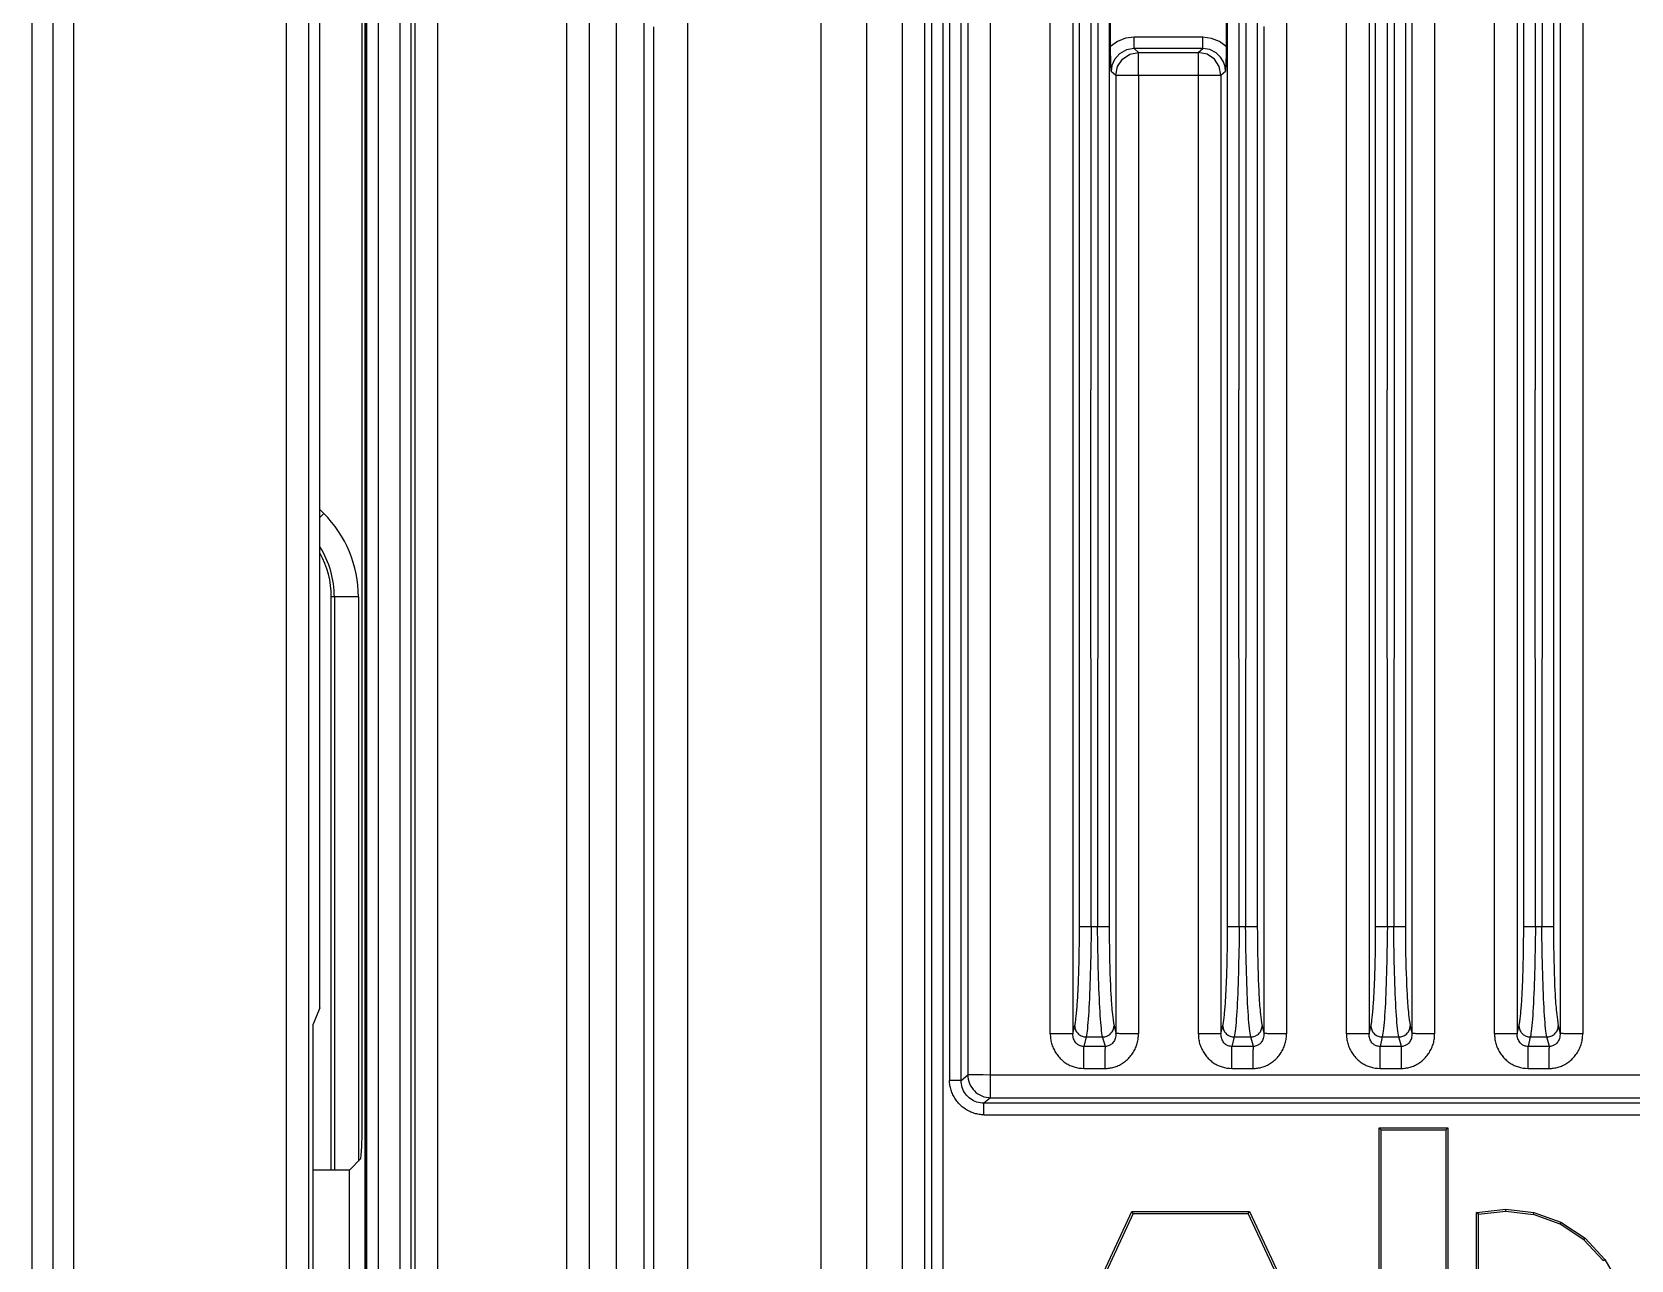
# Model space of a CAD drawing. Header units: millimetres. Extents: x -3132 to 28633, y 682 to 5849.
# Drawn here: x -813.8 to -743.6, y 2240.9 to 2294.8 of the extents above; entities that cross this region are included whole.
import ezdxf

# ---------------------------------------------------------------- set-up
doc = ezdxf.new("R2010")
doc.units = ezdxf.units.MM

msp = doc.modelspace()

# ---------------------------------------------------------------- linework, layer by layer
at = {"linetype": 'Continuous'}
for p, q in [((-813.804, 2425.883), (-813.804, 1997.445)), ((-812.887, 2425.883), (-812.887, 1998.486)), ((-786.939, 2104.595), (-786.939, 2411.041)), ((-788.165, 2378.354), (-788.165, 2105.401)), ((-779.17, 2354.387), (-779.17, 2117.202)), ((-799.309, 2246.396), (-799.309, 2348.058)), ((-799.17, 2348.058), (-799.17, 2126.058)), ((-769.106, 2250.817), (-769.106, 2345.949)), ((-768.112, 2345.949), (-768.112, 2250.817)), ((-758.735, 2345.949), (-758.735, 2250.817)), ((-756.106, 2250.817), (-756.106, 2345.949)), ((-755.112, 2345.949), (-755.112, 2250.817)), ((-753.229, 2345.949), (-753.229, 2250.836)), ((-752.235, 2345.949), (-752.235, 2250.817)), ((-749.606, 2250.817), (-749.606, 2345.949)), ((-748.612, 2345.949), (-748.612, 2250.817)), ((-746.729, 2345.949), (-746.729, 2250.836)), ((-745.735, 2345.949), (-745.735, 2250.817)), ((-799.117, 2345.044), (-799.117, 2129.072)), ((-798.599, 2129.548), (-798.599, 2344.567)), ((-797.653, 2344.558), (-797.653, 2129.558)), ((-797.153, 2129.532), (-797.153, 2344.584)), ((-796.995, 2344.822), (-796.995, 2129.294)), ((-795.995, 2129.243), (-795.995, 2344.872)), ((-790.336, 2344.872), (-790.336, 2129.243)), ((-789.337, 2129.171), (-789.337, 2344.945)), ((-799.187, 2344.075), (-799.187, 2130.04)), ((-775.606, 2343.949), (-775.606, 2130.167)), ((-774.612, 2130.167), (-774.612, 2343.949)), ((-772.729, 2343.949), (-772.729, 2249.01)), ((-771.734, 2249.004), (-771.735, 2343.949)), ((-777.17, 2339.817), (-777.17, 2134.298)), ((-767.824, 2255.385), (-767.824, 2339.487)), ((-766.517, 2339.487), (-766.517, 2255.502)), ((-761.324, 2255.385), (-761.324, 2339.487)), ((-760.017, 2339.487), (-760.017, 2255.502)), ((-754.824, 2255.385), (-754.824, 2339.487)), ((-753.517, 2339.487), (-753.517, 2255.502)), ((-748.324, 2255.385), (-748.324, 2339.487)), ((-747.017, 2339.487), (-747.017, 2255.502)), ((-811.97, 2134.889), (-811.97, 2339.4)), ((-774.324, 2337.487), (-774.324, 2136.629)), ((-773.81, 2136.629), (-773.81, 2337.487)), ((-773.531, 2337.487), (-773.531, 2248.766)), ((-773.017, 2248.766), (-773.017, 2337.487)), ((-802.653, 2329.82), (-802.653, 2144.572)), ((-801.654, 2144.572), (-801.654, 2329.82)), ((-801.17, 2251.954), (-801.17, 2329.82)), ((-767.325, 2329.058), (-767.325, 2279.058)), ((-767.016, 2329.058), (-767.016, 2279.058)), ((-760.825, 2329.058), (-760.825, 2279.058)), ((-760.516, 2329.058), (-760.516, 2279.058)), ((-754.325, 2329.058), (-754.325, 2279.058)), ((-754.016, 2329.058), (-754.016, 2279.058)), ((-747.825, 2329.058), (-747.825, 2279.058)), ((-747.516, 2329.058), (-747.516, 2279.058)), ((-766.458, 2294.124), (-766.458, 2299.991)), ((-761.383, 2299.991), (-761.383, 2294.124)), ((-785.033, 2296.363), (-785.033, 2180.505)), ((-786.508, 2179.129), (-786.506, 2294.987)), ((-765.43, 2294.033), (-765.43, 2294.532)), ((-762.411, 2294.532), (-765.43, 2294.532)), ((-762.411, 2294.033), (-762.411, 2294.532)), ((-759.729, 2295.002), (-759.729, 2250.836)), ((-765.43, 2294.033), (-765.231, 2293.866)), ((-762.411, 2294.033), (-765.43, 2294.033)), ((-765.231, 2293.775), (-765.235, 2293.866)), ((-765.231, 2293.866), (-762.61, 2293.866)), ((-762.61, 2293.866), (-762.411, 2294.033)), ((-762.606, 2250.817), (-762.606, 2293.866)), ((-766.429, 2293.035), (-766.229, 2292.868)), ((-766.229, 2292.868), (-766.229, 2250.836)), ((-766.229, 2292.868), (-765.601, 2292.867)), ((-765.601, 2292.867), (-765.235, 2292.868)), ((-765.235, 2292.868), (-765.235, 2250.817)), ((-765.235, 2292.868), (-762.606, 2292.868)), ((-762.606, 2292.868), (-761.612, 2292.868)), ((-761.612, 2292.868), (-761.412, 2293.035)), ((-761.612, 2292.868), (-761.612, 2250.817)), ((-767.31, 2255.502), (-767.325, 2279.058)), ((-767.016, 2279.058), (-767.031, 2255.502)), ((-760.81, 2255.502), (-760.825, 2279.058)), ((-760.516, 2279.058), (-760.531, 2255.502)), ((-754.31, 2255.502), (-754.325, 2279.058)), ((-754.016, 2279.058), (-754.031, 2255.502)), ((-747.81, 2255.502), (-747.825, 2279.058)), ((-747.516, 2279.058), (-747.531, 2255.502)), ((-800.996, 2273.642), (-801.17, 2273.817)), ((-801.17, 2273.468), (-800.996, 2273.642)), ((-800.665, 2244.835), (-800.665, 2269.974)), ((-799.477, 2269.974), (-800.665, 2269.974)), ((-800.53, 2269.974), (-800.53, 2244.835)), ((-799.477, 2269.974), (-799.477, 2245.227)), ((-767.825, 2255.148), (-767.824, 2255.385)), ((-766.517, 2255.502), (-767.824, 2255.502)), ((-761.325, 2255.148), (-761.324, 2255.385)), ((-760.017, 2255.502), (-761.324, 2255.502)), ((-754.825, 2255.148), (-754.824, 2255.385)), ((-753.517, 2255.502), (-754.824, 2255.502)), ((-748.325, 2255.148), (-748.324, 2255.385)), ((-747.017, 2255.502), (-748.324, 2255.502)), ((-801.17, 2251.954), (-801.467, 2251.238)), ((-801.467, 2238.615), (-801.467, 2251.238)), ((-768.112, 2250.817), (-768.026, 2251.187)), ((-766.308, 2251.156), (-766.229, 2250.836)), ((-761.612, 2250.817), (-761.526, 2251.187)), ((-759.808, 2251.156), (-759.729, 2250.836)), ((-755.112, 2250.817), (-755.026, 2251.187)), ((-753.308, 2251.156), (-753.229, 2250.836)), ((-748.612, 2250.817), (-748.526, 2251.187)), ((-746.808, 2251.156), (-746.729, 2250.836)), ((-768.112, 2250.817), (-769.106, 2250.817)), ((-767.534, 2250.673), (-767.631, 2250.256)), ((-767.534, 2250.673), (-766.807, 2250.673)), ((-766.686, 2250.256), (-766.807, 2250.673)), ((-761.612, 2250.817), (-762.606, 2250.817)), ((-761.034, 2250.673), (-761.131, 2250.256)), ((-761.034, 2250.673), (-760.307, 2250.673)), ((-760.186, 2250.256), (-760.307, 2250.673)), ((-755.112, 2250.817), (-756.106, 2250.817)), ((-754.534, 2250.673), (-754.631, 2250.256)), ((-754.534, 2250.673), (-753.807, 2250.673)), ((-753.686, 2250.256), (-753.807, 2250.673)), ((-748.612, 2250.817), (-749.606, 2250.817)), ((-748.034, 2250.673), (-748.131, 2250.256)), ((-748.034, 2250.673), (-747.307, 2250.673)), ((-747.186, 2250.256), (-747.307, 2250.673)), ((-767.631, 2249.294), (-767.631, 2250.256)), ((-766.686, 2250.256), (-767.631, 2250.256)), ((-766.71, 2250.041), (-766.71, 2249.294)), ((-761.131, 2249.294), (-761.131, 2250.256)), ((-760.186, 2250.256), (-761.131, 2250.256)), ((-760.21, 2250.041), (-760.21, 2249.294)), ((-754.631, 2249.294), (-754.631, 2250.256)), ((-753.686, 2250.256), (-754.631, 2250.256)), ((-753.71, 2250.041), (-753.71, 2249.294)), ((-748.131, 2249.294), (-748.131, 2250.256)), ((-747.186, 2250.256), (-748.131, 2250.256)), ((-773.017, 2248.766), (-772.729, 2249.01)), ((-772.26, 2249.007), (-772.627, 2249.007)), ((-772.045, 2249.006), (-772.26, 2249.007)), ((-771.734, 2249.004), (-772.045, 2249.006)), ((-771.733, 2248.925), (-771.734, 2249.004)), ((-710.607, 2249.004), (-771.734, 2249.004)), ((-771.731, 2248.544), (-771.733, 2248.925)), ((-767.631, 2249.294), (-766.71, 2249.294)), ((-761.131, 2249.294), (-760.21, 2249.294)), ((-754.631, 2249.294), (-753.71, 2249.294)), ((-748.131, 2249.294), (-747.21, 2249.294)), ((-747.21, 2249.294), (-747.21, 2249.447)), ((-773.017, 2248.766), (-773.531, 2248.766)), ((-771.731, 2248.347), (-771.731, 2248.544)), ((-771.731, 2248.008), (-772.018, 2247.768)), ((-772.018, 2247.256), (-772.018, 2247.768)), ((-710.323, 2247.768), (-772.018, 2247.768)), ((-771.731, 2248.008), (-771.731, 2248.016)), ((-771.731, 2248.008), (-710.61, 2248.008)), ((-772.018, 2247.256), (-710.323, 2247.256)), ((-754.666, 2238.338), (-754.67, 2246.681)), ((-754.583, 2246.594), (-754.67, 2246.681)), ((-754.67, 2246.681), (-751.653, 2246.681)), ((-754.583, 2238.338), (-754.583, 2246.594)), ((-754.583, 2246.594), (-751.741, 2246.594)), ((-751.741, 2246.594), (-751.653, 2246.681)), ((-751.741, 2246.594), (-751.741, 2237.754)), ((-751.653, 2246.681), (-751.648, 2237.755)), ((-799.869, 2244.835), (-801.467, 2244.835)), ((-799.368, 2245.335), (-799.869, 2244.835)), ((-799.869, 2229.281), (-799.869, 2244.835)), ((-770.615, 2232.092), (-765.52, 2243.022)), ((-765.465, 2242.935), (-770.478, 2232.18)), ((-765.52, 2243.022), (-760.359, 2243.022)), ((-765.465, 2242.935), (-765.52, 2243.022)), ((-765.465, 2242.935), (-760.415, 2242.935)), ((-760.415, 2242.935), (-760.359, 2243.022)), ((-755.401, 2232.18), (-760.415, 2242.935)), ((-760.359, 2243.022), (-755.264, 2232.092)), ((-750.392, 2242.976), (-749.115, 2243.118)), ((-750.392, 2239.774), (-750.392, 2242.976)), ((-750.305, 2242.898), (-750.392, 2242.976)), ((-750.305, 2242.898), (-749.115, 2243.03)), ((-750.305, 2239.904), (-750.305, 2242.898)), ((-749.115, 2243.03), (-749.115, 2243.118)), ((-749.115, 2243.118), (-747.882, 2242.975)), ((-749.115, 2243.03), (-747.902, 2242.889)), ((-747.902, 2242.889), (-747.882, 2242.975)), ((-746.73, 2242.465), (-747.902, 2242.889)), ((-747.882, 2242.975), (-746.69, 2242.544)), ((-746.73, 2242.465), (-746.69, 2242.544)), ((-745.69, 2241.778), (-746.73, 2242.465)), ((-746.69, 2242.544), (-745.633, 2241.845)), ((-745.69, 2241.778), (-745.633, 2241.845)), ((-744.836, 2240.863), (-745.69, 2241.778)), ((-745.633, 2241.845), (-744.765, 2240.915)), ((-744.836, 2240.863), (-744.765, 2240.915)), ((-744.765, 2240.915), (-744.123, 2239.805))]:
    msp.add_line(p, q, dxfattribs=at)
for points in [[(-765.43, 2294.532), (-765.802, 2294.485), (-766.152, 2294.347), (-766.458, 2294.124)], [(-761.383, 2294.124), (-761.674, 2294.339), (-762.023, 2294.481), (-762.411, 2294.532)], [(-766.429, 2293.035), (-766.441, 2293.31), (-766.45, 2293.584), (-766.456, 2293.858), (-766.458, 2294.124)], [(-765.43, 2294.033), (-765.767, 2293.975), (-766.072, 2293.802), (-766.284, 2293.555), (-766.397, 2293.289), (-766.429, 2293.035)], [(-766.229, 2292.868), (-766.152, 2293.249), (-765.935, 2293.573), (-765.612, 2293.789), (-765.231, 2293.866)], [(-761.612, 2292.868), (-761.686, 2293.243), (-761.902, 2293.57), (-762.226, 2293.788), (-762.61, 2293.866)], [(-761.412, 2293.035), (-761.432, 2293.235), (-761.5, 2293.447), (-761.629, 2293.658), (-761.83, 2293.848), (-762.102, 2293.985), (-762.411, 2294.033)], [(-761.383, 2294.124), (-761.386, 2293.769), (-761.397, 2293.403), (-761.412, 2293.035)], [(-765.235, 2292.868), (-765.231, 2293.232), (-765.231, 2293.775)], [(-767.31, 2255.502), (-767.313, 2255.24), (-767.317, 2254.979), (-767.321, 2254.72), (-767.326, 2254.462), (-767.331, 2254.208), (-767.337, 2253.957), (-767.343, 2253.71), (-767.349, 2253.468), (-767.356, 2253.231), (-767.364, 2253.001), (-767.372, 2252.778), (-767.38, 2252.562), (-767.389, 2252.355), (-767.398, 2252.155), (-767.408, 2251.966), (-767.419, 2251.785), (-767.429, 2251.616), (-767.441, 2251.456), (-767.453, 2251.308), (-767.465, 2251.172), (-767.478, 2251.047), (-767.491, 2250.934), (-767.505, 2250.834), (-767.519, 2250.747), (-767.534, 2250.673)], [(-766.807, 2250.673), (-766.822, 2250.747), (-766.836, 2250.834), (-766.85, 2250.934), (-766.863, 2251.047), (-766.876, 2251.172), (-766.888, 2251.308), (-766.9, 2251.456), (-766.912, 2251.616), (-766.922, 2251.785), (-766.933, 2251.966), (-766.943, 2252.156), (-766.952, 2252.355), (-766.961, 2252.562), (-766.969, 2252.778), (-766.977, 2253.001), (-766.985, 2253.231), (-766.992, 2253.468), (-766.998, 2253.71), (-767.004, 2253.957), (-767.01, 2254.208), (-767.015, 2254.462), (-767.02, 2254.72), (-767.024, 2254.979), (-767.028, 2255.24), (-767.031, 2255.502)], [(-766.517, 2255.502), (-766.516, 2255.208), (-766.514, 2254.911), (-766.511, 2254.614), (-766.507, 2254.319), (-766.501, 2254.028), (-766.494, 2253.739), (-766.486, 2253.456), (-766.476, 2253.19), (-766.466, 2252.943), (-766.457, 2252.73), (-766.447, 2252.55), (-766.439, 2252.396), (-766.43, 2252.263), (-766.423, 2252.148), (-766.416, 2252.051), (-766.407, 2251.96), (-766.398, 2251.867), (-766.387, 2251.768), (-766.375, 2251.66), (-766.361, 2251.543), (-766.346, 2251.419), (-766.328, 2251.289), (-766.308, 2251.156)], [(-760.81, 2255.502), (-760.813, 2255.24), (-760.817, 2254.979), (-760.821, 2254.72), (-760.826, 2254.462), (-760.831, 2254.208), (-760.837, 2253.957), (-760.843, 2253.71), (-760.849, 2253.468), (-760.856, 2253.231), (-760.864, 2253.001), (-760.872, 2252.778), (-760.88, 2252.562), (-760.889, 2252.355), (-760.898, 2252.155), (-760.908, 2251.966), (-760.919, 2251.785), (-760.929, 2251.616), (-760.941, 2251.456), (-760.953, 2251.308), (-760.965, 2251.172), (-760.978, 2251.047), (-760.991, 2250.934), (-761.005, 2250.834), (-761.019, 2250.747), (-761.034, 2250.673)], [(-760.307, 2250.673), (-760.322, 2250.747), (-760.336, 2250.834), (-760.35, 2250.934), (-760.363, 2251.047), (-760.376, 2251.172), (-760.388, 2251.308), (-760.4, 2251.456), (-760.412, 2251.616), (-760.422, 2251.785), (-760.433, 2251.966), (-760.443, 2252.156), (-760.452, 2252.355), (-760.461, 2252.562), (-760.469, 2252.778), (-760.477, 2253.001), (-760.485, 2253.231), (-760.492, 2253.468), (-760.498, 2253.71), (-760.504, 2253.957), (-760.51, 2254.208), (-760.515, 2254.462), (-760.52, 2254.72), (-760.524, 2254.979), (-760.528, 2255.24), (-760.531, 2255.502)], [(-760.017, 2255.502), (-760.016, 2255.208), (-760.014, 2254.911), (-760.011, 2254.614), (-760.007, 2254.319), (-760.001, 2254.028), (-759.994, 2253.739), (-759.986, 2253.456), (-759.976, 2253.19), (-759.966, 2252.943), (-759.957, 2252.73), (-759.947, 2252.55), (-759.939, 2252.396), (-759.93, 2252.263), (-759.923, 2252.148), (-759.916, 2252.051), (-759.907, 2251.96), (-759.898, 2251.867), (-759.887, 2251.768), (-759.875, 2251.66), (-759.861, 2251.543), (-759.846, 2251.419), (-759.828, 2251.289), (-759.808, 2251.156)], [(-754.31, 2255.502), (-754.313, 2255.24), (-754.317, 2254.979), (-754.321, 2254.72), (-754.326, 2254.462), (-754.331, 2254.208), (-754.337, 2253.957), (-754.343, 2253.71), (-754.349, 2253.468), (-754.356, 2253.231), (-754.364, 2253.001), (-754.372, 2252.778), (-754.38, 2252.562), (-754.389, 2252.355), (-754.398, 2252.155), (-754.408, 2251.966), (-754.419, 2251.785), (-754.429, 2251.616), (-754.441, 2251.456), (-754.453, 2251.308), (-754.465, 2251.172), (-754.478, 2251.047), (-754.491, 2250.934), (-754.505, 2250.834), (-754.519, 2250.747), (-754.534, 2250.673)], [(-753.807, 2250.673), (-753.822, 2250.747), (-753.836, 2250.834), (-753.85, 2250.934), (-753.863, 2251.047), (-753.876, 2251.172), (-753.888, 2251.308), (-753.9, 2251.456), (-753.912, 2251.616), (-753.922, 2251.785), (-753.933, 2251.966), (-753.943, 2252.156), (-753.952, 2252.355), (-753.961, 2252.562), (-753.969, 2252.778), (-753.977, 2253.001), (-753.985, 2253.231), (-753.992, 2253.468), (-753.998, 2253.71), (-754.004, 2253.957), (-754.01, 2254.208), (-754.015, 2254.462), (-754.02, 2254.72), (-754.024, 2254.979), (-754.028, 2255.24), (-754.031, 2255.502)], [(-753.517, 2255.502), (-753.516, 2255.208), (-753.514, 2254.911), (-753.511, 2254.614), (-753.507, 2254.319), (-753.501, 2254.028), (-753.494, 2253.739), (-753.486, 2253.456), (-753.476, 2253.19), (-753.466, 2252.943), (-753.457, 2252.73), (-753.447, 2252.55), (-753.439, 2252.396), (-753.43, 2252.263), (-753.423, 2252.148), (-753.416, 2252.051), (-753.407, 2251.96), (-753.398, 2251.867), (-753.387, 2251.768), (-753.375, 2251.66), (-753.361, 2251.543), (-753.346, 2251.419), (-753.328, 2251.289), (-753.308, 2251.156)], [(-747.81, 2255.502), (-747.813, 2255.24), (-747.817, 2254.979), (-747.821, 2254.72), (-747.826, 2254.462), (-747.831, 2254.208), (-747.837, 2253.957), (-747.843, 2253.71), (-747.849, 2253.468), (-747.856, 2253.231), (-747.864, 2253.001), (-747.872, 2252.778), (-747.88, 2252.562), (-747.889, 2252.355), (-747.898, 2252.155), (-747.908, 2251.966), (-747.919, 2251.785), (-747.929, 2251.616), (-747.941, 2251.456), (-747.953, 2251.308), (-747.965, 2251.172), (-747.978, 2251.047), (-747.991, 2250.934), (-748.005, 2250.834), (-748.019, 2250.747), (-748.034, 2250.673)], [(-747.307, 2250.673), (-747.322, 2250.747), (-747.336, 2250.834), (-747.35, 2250.934), (-747.363, 2251.047), (-747.376, 2251.172), (-747.388, 2251.308), (-747.4, 2251.456), (-747.412, 2251.616), (-747.422, 2251.785), (-747.433, 2251.966), (-747.443, 2252.156), (-747.452, 2252.355), (-747.461, 2252.562), (-747.469, 2252.778), (-747.477, 2253.001), (-747.485, 2253.231), (-747.492, 2253.468), (-747.498, 2253.71), (-747.504, 2253.957), (-747.51, 2254.208), (-747.515, 2254.462), (-747.52, 2254.72), (-747.524, 2254.979), (-747.528, 2255.24), (-747.531, 2255.502)], [(-747.017, 2255.502), (-747.016, 2255.208), (-747.014, 2254.911), (-747.011, 2254.614), (-747.007, 2254.319), (-747.001, 2254.028), (-746.994, 2253.739), (-746.986, 2253.456), (-746.976, 2253.19), (-746.966, 2252.943), (-746.957, 2252.73), (-746.947, 2252.55), (-746.939, 2252.396), (-746.93, 2252.263), (-746.923, 2252.148), (-746.916, 2252.051), (-746.907, 2251.96), (-746.898, 2251.867), (-746.887, 2251.768), (-746.875, 2251.66), (-746.861, 2251.543), (-746.846, 2251.419), (-746.828, 2251.289), (-746.808, 2251.156)], [(-768.026, 2251.187), (-768.019, 2251.221), (-768.012, 2251.259), (-768.005, 2251.3), (-767.998, 2251.344), (-767.991, 2251.392), (-767.984, 2251.443), (-767.977, 2251.497), (-767.97, 2251.555), (-767.964, 2251.615), (-767.957, 2251.679), (-767.951, 2251.746), (-767.944, 2251.815), (-767.938, 2251.888), (-767.932, 2251.964), (-767.926, 2252.042), (-767.92, 2252.123), (-767.914, 2252.208), (-767.909, 2252.294), (-767.903, 2252.384), (-767.898, 2252.476), (-767.893, 2252.57), (-767.887, 2252.667), (-767.883, 2252.765), (-767.878, 2252.866), (-767.873, 2252.969), (-767.869, 2253.074), (-767.865, 2253.18), (-767.861, 2253.289), (-767.857, 2253.398), (-767.854, 2253.509), (-767.85, 2253.622), (-767.847, 2253.735), (-767.844, 2253.849), (-767.841, 2253.965), (-767.839, 2254.081), (-767.836, 2254.198), (-767.834, 2254.316), (-767.832, 2254.434), (-767.831, 2254.553), (-767.829, 2254.672), (-767.828, 2254.791), (-767.827, 2254.91), (-767.825, 2255.148)], [(-761.526, 2251.187), (-761.519, 2251.221), (-761.512, 2251.259), (-761.505, 2251.3), (-761.498, 2251.344), (-761.491, 2251.392), (-761.484, 2251.443), (-761.477, 2251.497), (-761.47, 2251.555), (-761.464, 2251.615), (-761.457, 2251.679), (-761.451, 2251.746), (-761.444, 2251.815), (-761.438, 2251.888), (-761.432, 2251.964), (-761.426, 2252.042), (-761.42, 2252.123), (-761.414, 2252.208), (-761.409, 2252.294), (-761.403, 2252.384), (-761.398, 2252.476), (-761.393, 2252.57), (-761.387, 2252.667), (-761.383, 2252.765), (-761.378, 2252.866), (-761.373, 2252.969), (-761.369, 2253.074), (-761.365, 2253.18), (-761.361, 2253.289), (-761.357, 2253.398), (-761.354, 2253.509), (-761.35, 2253.622), (-761.347, 2253.735), (-761.344, 2253.849), (-761.341, 2253.965), (-761.339, 2254.081), (-761.336, 2254.198), (-761.334, 2254.316), (-761.332, 2254.434), (-761.331, 2254.553), (-761.329, 2254.672), (-761.328, 2254.791), (-761.327, 2254.91), (-761.325, 2255.148)], [(-755.026, 2251.187), (-755.019, 2251.221), (-755.012, 2251.259), (-755.005, 2251.3), (-754.998, 2251.344), (-754.991, 2251.392), (-754.984, 2251.443), (-754.977, 2251.497), (-754.97, 2251.555), (-754.964, 2251.615), (-754.957, 2251.679), (-754.951, 2251.746), (-754.944, 2251.815), (-754.938, 2251.888), (-754.932, 2251.964), (-754.926, 2252.042), (-754.92, 2252.123), (-754.914, 2252.208), (-754.909, 2252.294), (-754.903, 2252.384), (-754.898, 2252.476), (-754.893, 2252.57), (-754.887, 2252.667), (-754.883, 2252.765), (-754.878, 2252.866), (-754.873, 2252.969), (-754.869, 2253.074), (-754.865, 2253.18), (-754.861, 2253.289), (-754.857, 2253.398), (-754.854, 2253.509), (-754.85, 2253.622), (-754.847, 2253.735), (-754.844, 2253.849), (-754.841, 2253.965), (-754.839, 2254.081), (-754.836, 2254.198), (-754.834, 2254.316), (-754.832, 2254.434), (-754.831, 2254.553), (-754.829, 2254.672), (-754.828, 2254.791), (-754.827, 2254.91), (-754.825, 2255.148)], [(-748.526, 2251.187), (-748.519, 2251.221), (-748.512, 2251.259), (-748.505, 2251.3), (-748.498, 2251.344), (-748.491, 2251.392), (-748.484, 2251.443), (-748.477, 2251.497), (-748.47, 2251.555), (-748.464, 2251.615), (-748.457, 2251.679), (-748.451, 2251.746), (-748.444, 2251.815), (-748.438, 2251.888), (-748.432, 2251.964), (-748.426, 2252.042), (-748.42, 2252.123), (-748.414, 2252.208), (-748.409, 2252.294), (-748.403, 2252.384), (-748.398, 2252.476), (-748.393, 2252.57), (-748.387, 2252.667), (-748.383, 2252.765), (-748.378, 2252.866), (-748.373, 2252.969), (-748.369, 2253.074), (-748.365, 2253.18), (-748.361, 2253.289), (-748.357, 2253.398), (-748.354, 2253.509), (-748.35, 2253.622), (-748.347, 2253.735), (-748.344, 2253.849), (-748.341, 2253.965), (-748.339, 2254.081), (-748.336, 2254.198), (-748.334, 2254.316), (-748.332, 2254.434), (-748.331, 2254.553), (-748.329, 2254.672), (-748.328, 2254.791), (-748.327, 2254.91), (-748.325, 2255.148)], [(-768.033, 2251.156), (-768.03, 2251.111), (-768.023, 2251.068), (-768.012, 2251.025), (-767.997, 2250.983), (-767.978, 2250.942), (-767.956, 2250.904), (-767.929, 2250.867), (-767.9, 2250.833), (-767.867, 2250.801), (-767.832, 2250.773), (-767.794, 2250.748), (-767.754, 2250.726), (-767.713, 2250.707), (-767.669, 2250.693), (-767.625, 2250.682), (-767.58, 2250.675), (-767.534, 2250.673)], [(-766.807, 2250.673), (-766.761, 2250.675), (-766.716, 2250.682), (-766.672, 2250.693), (-766.628, 2250.707), (-766.587, 2250.726), (-766.547, 2250.748), (-766.509, 2250.773), (-766.473, 2250.801), (-766.441, 2250.833), (-766.411, 2250.867), (-766.385, 2250.904), (-766.363, 2250.942), (-766.344, 2250.983), (-766.329, 2251.025), (-766.318, 2251.068), (-766.311, 2251.111), (-766.308, 2251.156)], [(-761.533, 2251.156), (-761.53, 2251.111), (-761.523, 2251.068), (-761.512, 2251.025), (-761.497, 2250.983), (-761.478, 2250.942), (-761.456, 2250.904), (-761.429, 2250.867), (-761.4, 2250.833), (-761.367, 2250.801), (-761.332, 2250.773), (-761.294, 2250.748), (-761.254, 2250.726), (-761.213, 2250.707), (-761.169, 2250.693), (-761.125, 2250.682), (-761.08, 2250.675), (-761.034, 2250.673)], [(-760.307, 2250.673), (-760.261, 2250.675), (-760.216, 2250.682), (-760.172, 2250.693), (-760.128, 2250.707), (-760.087, 2250.726), (-760.047, 2250.748), (-760.009, 2250.773), (-759.973, 2250.801), (-759.941, 2250.833), (-759.911, 2250.867), (-759.885, 2250.904), (-759.863, 2250.942), (-759.844, 2250.983), (-759.829, 2251.025), (-759.818, 2251.068), (-759.811, 2251.111), (-759.808, 2251.156)], [(-755.033, 2251.156), (-755.03, 2251.111), (-755.023, 2251.068), (-755.012, 2251.025), (-754.997, 2250.983), (-754.978, 2250.942), (-754.956, 2250.904), (-754.929, 2250.867), (-754.9, 2250.833), (-754.867, 2250.801), (-754.832, 2250.773), (-754.794, 2250.748), (-754.754, 2250.726), (-754.713, 2250.707), (-754.669, 2250.693), (-754.625, 2250.682), (-754.58, 2250.675), (-754.534, 2250.673)], [(-753.807, 2250.673), (-753.761, 2250.675), (-753.716, 2250.682), (-753.672, 2250.693), (-753.628, 2250.707), (-753.587, 2250.726), (-753.547, 2250.748), (-753.509, 2250.773), (-753.473, 2250.801), (-753.441, 2250.833), (-753.411, 2250.867), (-753.385, 2250.904), (-753.363, 2250.942), (-753.344, 2250.983), (-753.329, 2251.025), (-753.318, 2251.068), (-753.311, 2251.111), (-753.308, 2251.156)], [(-748.533, 2251.156), (-748.53, 2251.111), (-748.523, 2251.068), (-748.512, 2251.025), (-748.497, 2250.983), (-748.478, 2250.942), (-748.456, 2250.904), (-748.429, 2250.867), (-748.4, 2250.833), (-748.367, 2250.801), (-748.332, 2250.773), (-748.294, 2250.748), (-748.254, 2250.726), (-748.213, 2250.707), (-748.169, 2250.693), (-748.125, 2250.682), (-748.08, 2250.675), (-748.034, 2250.673)], [(-747.307, 2250.673), (-747.261, 2250.675), (-747.216, 2250.682), (-747.172, 2250.693), (-747.128, 2250.707), (-747.087, 2250.726), (-747.047, 2250.748), (-747.009, 2250.773), (-746.973, 2250.801), (-746.941, 2250.833), (-746.911, 2250.867), (-746.885, 2250.904), (-746.863, 2250.942), (-746.844, 2250.983), (-746.829, 2251.025), (-746.818, 2251.068), (-746.811, 2251.111), (-746.808, 2251.156)], [(-769.106, 2250.817), (-769.105, 2250.765), (-769.103, 2250.712), (-769.099, 2250.659), (-769.093, 2250.605), (-769.085, 2250.552), (-769.075, 2250.499), (-769.063, 2250.446), (-769.049, 2250.393), (-769.034, 2250.341), (-769.016, 2250.289), (-768.997, 2250.238), (-768.975, 2250.187), (-768.952, 2250.137), (-768.927, 2250.088), (-768.9, 2250.039), (-768.872, 2249.992), (-768.841, 2249.945), (-768.81, 2249.9), (-768.776, 2249.856), (-768.742, 2249.813), (-768.705, 2249.772), (-768.668, 2249.732), (-768.629, 2249.694), (-768.59, 2249.657), (-768.549, 2249.623), (-768.507, 2249.589), (-768.465, 2249.558), (-768.422, 2249.528), (-768.378, 2249.5), (-768.333, 2249.474), (-768.288, 2249.45), (-768.242, 2249.428), (-768.195, 2249.407), (-768.149, 2249.388), (-768.102, 2249.371), (-768.055, 2249.356), (-768.007, 2249.343), (-767.96, 2249.332)], [(-767.631, 2250.256), (-767.672, 2250.257), (-767.714, 2250.263), (-767.756, 2250.272), (-767.796, 2250.285), (-767.83, 2250.299), (-767.859, 2250.314), (-767.883, 2250.328), (-767.907, 2250.345), (-767.931, 2250.365), (-767.958, 2250.391), (-767.985, 2250.421), (-768.013, 2250.458), (-768.038, 2250.499), (-768.06, 2250.544), (-768.079, 2250.593), (-768.094, 2250.645), (-768.105, 2250.7), (-768.111, 2250.758), (-768.112, 2250.817)], [(-766.71, 2249.294), (-766.661, 2249.294), (-766.611, 2249.296), (-766.562, 2249.3), (-766.512, 2249.305), (-766.463, 2249.313), (-766.413, 2249.322), (-766.363, 2249.333), (-766.314, 2249.347), (-766.264, 2249.362), (-766.216, 2249.379), (-766.167, 2249.398), (-766.119, 2249.419), (-766.072, 2249.441), (-766.025, 2249.466), (-765.979, 2249.492), (-765.934, 2249.521), (-765.889, 2249.551), (-765.844, 2249.583), (-765.801, 2249.617), (-765.758, 2249.653), (-765.717, 2249.691), (-765.677, 2249.73), (-765.638, 2249.771), (-765.6, 2249.814), (-765.565, 2249.857), (-765.53, 2249.902), (-765.498, 2249.948), (-765.467, 2249.995), (-765.438, 2250.043), (-765.411, 2250.091), (-765.386, 2250.141), (-765.363, 2250.191), (-765.342, 2250.241), (-765.322, 2250.293), (-765.304, 2250.345), (-765.289, 2250.397), (-765.275, 2250.45), (-765.264, 2250.502), (-765.254, 2250.555), (-765.246, 2250.608), (-765.241, 2250.661), (-765.237, 2250.713), (-765.236, 2250.765), (-765.235, 2250.817)], [(-766.23, 2250.836), (-766.229, 2250.777), (-766.234, 2250.72), (-766.243, 2250.663), (-766.257, 2250.608), (-766.274, 2250.56), (-766.293, 2250.519), (-766.316, 2250.478), (-766.342, 2250.439), (-766.369, 2250.406), (-766.395, 2250.378), (-766.42, 2250.356), (-766.444, 2250.338), (-766.467, 2250.322), (-766.495, 2250.307), (-766.527, 2250.292), (-766.565, 2250.278), (-766.606, 2250.267), (-766.647, 2250.26), (-766.686, 2250.256)], [(-765.235, 2250.817), (-766.05, 2250.817), (-766.093, 2250.818), (-766.13, 2250.819), (-766.162, 2250.821), (-766.188, 2250.824), (-766.208, 2250.827), (-766.222, 2250.831), (-766.229, 2250.836)], [(-762.606, 2250.817), (-762.605, 2250.765), (-762.603, 2250.712), (-762.599, 2250.659), (-762.593, 2250.605), (-762.585, 2250.552), (-762.575, 2250.499), (-762.563, 2250.446), (-762.549, 2250.393), (-762.534, 2250.341), (-762.516, 2250.289), (-762.497, 2250.238), (-762.475, 2250.187), (-762.452, 2250.137), (-762.427, 2250.088), (-762.4, 2250.039), (-762.372, 2249.992), (-762.341, 2249.945), (-762.31, 2249.9), (-762.276, 2249.856), (-762.242, 2249.813), (-762.205, 2249.772), (-762.168, 2249.732), (-762.129, 2249.694), (-762.09, 2249.657), (-762.049, 2249.623), (-762.007, 2249.589), (-761.965, 2249.558), (-761.922, 2249.528), (-761.878, 2249.5), (-761.833, 2249.474), (-761.788, 2249.45), (-761.742, 2249.428), (-761.695, 2249.407), (-761.649, 2249.388), (-761.602, 2249.371), (-761.555, 2249.356), (-761.507, 2249.343), (-761.46, 2249.332)], [(-761.131, 2250.256), (-761.172, 2250.257), (-761.214, 2250.263), (-761.256, 2250.272), (-761.296, 2250.285), (-761.33, 2250.299), (-761.359, 2250.314), (-761.383, 2250.328), (-761.407, 2250.345), (-761.431, 2250.365), (-761.458, 2250.391), (-761.485, 2250.421), (-761.513, 2250.458), (-761.538, 2250.499), (-761.56, 2250.544), (-761.579, 2250.593), (-761.594, 2250.645), (-761.605, 2250.7), (-761.611, 2250.758), (-761.612, 2250.817)], [(-760.21, 2249.294), (-760.161, 2249.294), (-760.111, 2249.296), (-760.062, 2249.3), (-760.012, 2249.305), (-759.963, 2249.313), (-759.913, 2249.322), (-759.863, 2249.333), (-759.814, 2249.347), (-759.764, 2249.362), (-759.716, 2249.379), (-759.667, 2249.398), (-759.619, 2249.419), (-759.572, 2249.441), (-759.525, 2249.466), (-759.479, 2249.492), (-759.434, 2249.521), (-759.389, 2249.551), (-759.344, 2249.583), (-759.301, 2249.617), (-759.258, 2249.653), (-759.217, 2249.691), (-759.177, 2249.73), (-759.138, 2249.771), (-759.1, 2249.814), (-759.065, 2249.857), (-759.03, 2249.902), (-758.998, 2249.948), (-758.967, 2249.995), (-758.938, 2250.043), (-758.911, 2250.091), (-758.886, 2250.141), (-758.863, 2250.191), (-758.842, 2250.241), (-758.822, 2250.293), (-758.804, 2250.345), (-758.789, 2250.397), (-758.775, 2250.45), (-758.764, 2250.502), (-758.754, 2250.555), (-758.746, 2250.608), (-758.741, 2250.661), (-758.737, 2250.713), (-758.736, 2250.765), (-758.735, 2250.817)], [(-759.73, 2250.836), (-759.729, 2250.777), (-759.734, 2250.72), (-759.743, 2250.663), (-759.757, 2250.608), (-759.774, 2250.56), (-759.793, 2250.519), (-759.816, 2250.478), (-759.842, 2250.439), (-759.869, 2250.406), (-759.895, 2250.378), (-759.92, 2250.356), (-759.944, 2250.338), (-759.967, 2250.322), (-759.995, 2250.307), (-760.027, 2250.292), (-760.065, 2250.278), (-760.106, 2250.267), (-760.147, 2250.26), (-760.186, 2250.256)], [(-758.735, 2250.817), (-759.55, 2250.817), (-759.593, 2250.818), (-759.63, 2250.819), (-759.662, 2250.821), (-759.688, 2250.824), (-759.708, 2250.827), (-759.722, 2250.831), (-759.729, 2250.836)], [(-756.106, 2250.817), (-756.105, 2250.765), (-756.103, 2250.712), (-756.099, 2250.659), (-756.093, 2250.605), (-756.085, 2250.552), (-756.075, 2250.499), (-756.063, 2250.446), (-756.049, 2250.393), (-756.034, 2250.341), (-756.016, 2250.289), (-755.997, 2250.238), (-755.975, 2250.187), (-755.952, 2250.137), (-755.927, 2250.088), (-755.9, 2250.039), (-755.872, 2249.992), (-755.841, 2249.945), (-755.81, 2249.9), (-755.776, 2249.856), (-755.742, 2249.813), (-755.705, 2249.772), (-755.668, 2249.732), (-755.629, 2249.694), (-755.59, 2249.657), (-755.549, 2249.623), (-755.507, 2249.589), (-755.465, 2249.558), (-755.422, 2249.528), (-755.378, 2249.5), (-755.333, 2249.474), (-755.288, 2249.45), (-755.242, 2249.428), (-755.195, 2249.407), (-755.149, 2249.388), (-755.102, 2249.371), (-755.055, 2249.356), (-755.007, 2249.343), (-754.96, 2249.332)], [(-754.631, 2250.256), (-754.672, 2250.257), (-754.714, 2250.263), (-754.756, 2250.272), (-754.796, 2250.285), (-754.83, 2250.299), (-754.859, 2250.314), (-754.883, 2250.328), (-754.907, 2250.345), (-754.931, 2250.365), (-754.958, 2250.391), (-754.985, 2250.421), (-755.013, 2250.458), (-755.038, 2250.499), (-755.06, 2250.544), (-755.079, 2250.593), (-755.094, 2250.645), (-755.105, 2250.7), (-755.111, 2250.758), (-755.112, 2250.817)], [(-753.71, 2249.294), (-753.661, 2249.294), (-753.611, 2249.296), (-753.562, 2249.3), (-753.512, 2249.305), (-753.463, 2249.313), (-753.413, 2249.322), (-753.363, 2249.333), (-753.314, 2249.347), (-753.264, 2249.362), (-753.216, 2249.379), (-753.167, 2249.398), (-753.119, 2249.419), (-753.072, 2249.441), (-753.025, 2249.466), (-752.979, 2249.492), (-752.934, 2249.521), (-752.889, 2249.551), (-752.844, 2249.583), (-752.801, 2249.617), (-752.758, 2249.653), (-752.717, 2249.691), (-752.677, 2249.73), (-752.638, 2249.771), (-752.6, 2249.814), (-752.565, 2249.857), (-752.53, 2249.902), (-752.498, 2249.948), (-752.467, 2249.995), (-752.438, 2250.043), (-752.411, 2250.091), (-752.386, 2250.141), (-752.363, 2250.191), (-752.342, 2250.241), (-752.322, 2250.293), (-752.304, 2250.345), (-752.289, 2250.397), (-752.275, 2250.45), (-752.264, 2250.502), (-752.254, 2250.555), (-752.246, 2250.608), (-752.241, 2250.661), (-752.237, 2250.713), (-752.236, 2250.765), (-752.235, 2250.817)], [(-753.23, 2250.836), (-753.229, 2250.777), (-753.234, 2250.72), (-753.243, 2250.663), (-753.257, 2250.608), (-753.274, 2250.56), (-753.293, 2250.519), (-753.316, 2250.478), (-753.342, 2250.439), (-753.369, 2250.406), (-753.395, 2250.378), (-753.42, 2250.356), (-753.444, 2250.338), (-753.467, 2250.322), (-753.495, 2250.307), (-753.527, 2250.292), (-753.565, 2250.278), (-753.606, 2250.267), (-753.647, 2250.26), (-753.686, 2250.256)], [(-752.235, 2250.817), (-753.05, 2250.817), (-753.093, 2250.818), (-753.13, 2250.819), (-753.162, 2250.821), (-753.188, 2250.824), (-753.208, 2250.827), (-753.222, 2250.831), (-753.229, 2250.836)], [(-749.606, 2250.817), (-749.605, 2250.765), (-749.603, 2250.712), (-749.599, 2250.659), (-749.593, 2250.605), (-749.585, 2250.552), (-749.575, 2250.499), (-749.563, 2250.446), (-749.549, 2250.393), (-749.534, 2250.341), (-749.516, 2250.289), (-749.497, 2250.238), (-749.475, 2250.187), (-749.452, 2250.137), (-749.427, 2250.088), (-749.4, 2250.039), (-749.372, 2249.992), (-749.341, 2249.945), (-749.31, 2249.9), (-749.276, 2249.856), (-749.242, 2249.813), (-749.205, 2249.772), (-749.168, 2249.732), (-749.129, 2249.694), (-749.09, 2249.657), (-749.049, 2249.623), (-749.007, 2249.589), (-748.965, 2249.558), (-748.922, 2249.528), (-748.878, 2249.5), (-748.833, 2249.474), (-748.788, 2249.45), (-748.742, 2249.428), (-748.695, 2249.407), (-748.649, 2249.388), (-748.602, 2249.371), (-748.555, 2249.356), (-748.507, 2249.343), (-748.46, 2249.332)], [(-748.131, 2250.256), (-748.172, 2250.257), (-748.214, 2250.263), (-748.256, 2250.272), (-748.296, 2250.285), (-748.33, 2250.299), (-748.359, 2250.314), (-748.383, 2250.328), (-748.407, 2250.345), (-748.431, 2250.365), (-748.458, 2250.391), (-748.485, 2250.421), (-748.513, 2250.458), (-748.538, 2250.499), (-748.56, 2250.544), (-748.579, 2250.593), (-748.594, 2250.645), (-748.605, 2250.7), (-748.611, 2250.758), (-748.612, 2250.817)], [(-747.21, 2249.294), (-747.161, 2249.294), (-747.111, 2249.296), (-747.062, 2249.3), (-747.012, 2249.305), (-746.963, 2249.313), (-746.913, 2249.322), (-746.863, 2249.333), (-746.814, 2249.347), (-746.765, 2249.362), (-746.716, 2249.379), (-746.667, 2249.398), (-746.619, 2249.419), (-746.572, 2249.441), (-746.525, 2249.466), (-746.479, 2249.492), (-746.434, 2249.521), (-746.389, 2249.551), (-746.344, 2249.583), (-746.301, 2249.617), (-746.258, 2249.653), (-746.217, 2249.691), (-746.177, 2249.73), (-746.138, 2249.771), (-746.101, 2249.814), (-746.065, 2249.857), (-746.03, 2249.902), (-745.998, 2249.948), (-745.967, 2249.995), (-745.938, 2250.043), (-745.911, 2250.091), (-745.886, 2250.14), (-745.863, 2250.191), (-745.842, 2250.241), (-745.822, 2250.293), (-745.804, 2250.345), (-745.789, 2250.397), (-745.775, 2250.45), (-745.764, 2250.502), (-745.754, 2250.555), (-745.746, 2250.608), (-745.741, 2250.661), (-745.737, 2250.713), (-745.736, 2250.765), (-745.735, 2250.817)], [(-746.73, 2250.836), (-746.729, 2250.777), (-746.734, 2250.72), (-746.743, 2250.663), (-746.757, 2250.608), (-746.774, 2250.56), (-746.793, 2250.519), (-746.816, 2250.478), (-746.842, 2250.439), (-746.869, 2250.406), (-746.895, 2250.378), (-746.92, 2250.356), (-746.944, 2250.338), (-746.967, 2250.322), (-746.995, 2250.307), (-747.027, 2250.292), (-747.065, 2250.278), (-747.106, 2250.267), (-747.147, 2250.26), (-747.186, 2250.256)], [(-745.735, 2250.817), (-746.55, 2250.817), (-746.593, 2250.818), (-746.63, 2250.819), (-746.662, 2250.821), (-746.688, 2250.824), (-746.708, 2250.827), (-746.722, 2250.831), (-746.729, 2250.836)], [(-766.686, 2250.256), (-766.693, 2250.233), (-766.698, 2250.205), (-766.703, 2250.171), (-766.706, 2250.133), (-766.709, 2250.089), (-766.71, 2250.041)], [(-760.186, 2250.256), (-760.193, 2250.233), (-760.198, 2250.205), (-760.203, 2250.171), (-760.206, 2250.133), (-760.209, 2250.089), (-760.21, 2250.041)], [(-753.686, 2250.256), (-753.693, 2250.233), (-753.698, 2250.205), (-753.703, 2250.171), (-753.706, 2250.133), (-753.709, 2250.089), (-753.71, 2250.041)], [(-747.21, 2249.447), (-747.21, 2250.041), (-747.208, 2250.089), (-747.206, 2250.133), (-747.202, 2250.171), (-747.198, 2250.205), (-747.193, 2250.233), (-747.186, 2250.256)], [(-772.729, 2249.01), (-772.725, 2248.92), (-772.711, 2248.823), (-772.687, 2248.724), (-772.653, 2248.628), (-772.609, 2248.536), (-772.556, 2248.449), (-772.497, 2248.37), (-772.436, 2248.303), (-772.37, 2248.242), (-772.291, 2248.183), (-772.204, 2248.13), (-772.113, 2248.086), (-772.017, 2248.051), (-771.918, 2248.027), (-771.821, 2248.013), (-771.731, 2248.008)], [(-772.627, 2249.007), (-772.66, 2249.007), (-772.686, 2249.007), (-772.707, 2249.008), (-772.721, 2249.009), (-772.729, 2249.01)], [(-767.96, 2249.332), (-767.852, 2249.311), (-767.742, 2249.298), (-767.631, 2249.294)], [(-761.46, 2249.332), (-761.352, 2249.311), (-761.242, 2249.298), (-761.131, 2249.294)], [(-754.96, 2249.332), (-754.852, 2249.311), (-754.742, 2249.298), (-754.631, 2249.294)], [(-748.46, 2249.332), (-748.352, 2249.311), (-748.242, 2249.298), (-748.131, 2249.294)], [(-772.018, 2247.256), (-772.069, 2247.257), (-772.122, 2247.261), (-772.174, 2247.266), (-772.227, 2247.273), (-772.28, 2247.283), (-772.332, 2247.294), (-772.384, 2247.307), (-772.436, 2247.322), (-772.488, 2247.339), (-772.539, 2247.358), (-772.59, 2247.379), (-772.64, 2247.401), (-772.689, 2247.426), (-772.738, 2247.452), (-772.786, 2247.481), (-772.833, 2247.511), (-772.879, 2247.543), (-772.924, 2247.576), (-772.968, 2247.612), (-773.011, 2247.648), (-773.052, 2247.687), (-773.092, 2247.727), (-773.131, 2247.768), (-773.168, 2247.811), (-773.204, 2247.854), (-773.237, 2247.9), (-773.27, 2247.946), (-773.3, 2247.993), (-773.329, 2248.041), (-773.356, 2248.09), (-773.381, 2248.139), (-773.404, 2248.19), (-773.425, 2248.24), (-773.445, 2248.292), (-773.462, 2248.344), (-773.477, 2248.396), (-773.491, 2248.449), (-773.503, 2248.502), (-773.512, 2248.555), (-773.52, 2248.608), (-773.526, 2248.661), (-773.529, 2248.714), (-773.531, 2248.766)], [(-772.018, 2247.768), (-772.096, 2247.771), (-772.175, 2247.78), (-772.252, 2247.796), (-772.328, 2247.817), (-772.402, 2247.844), (-772.473, 2247.877), (-772.541, 2247.915), (-772.606, 2247.958), (-772.668, 2248.007), (-772.725, 2248.06), (-772.778, 2248.117), (-772.827, 2248.179), (-772.87, 2248.244), (-772.909, 2248.313), (-772.941, 2248.384), (-772.968, 2248.458), (-772.989, 2248.533), (-773.005, 2248.61), (-773.014, 2248.688), (-773.017, 2248.766)], [(-771.731, 2248.016), (-771.731, 2248.188), (-771.731, 2248.347)], [(-799.368, 2245.335), (-799.347, 2245.489), (-799.327, 2245.875), (-799.309, 2246.396)]]:
    msp.add_lwpolyline(points, dxfattribs=at)
for radius, start, end in [(5.188, 0.00001, 44.99999), (4.134, 0, 31.96945), (4, 0, 28.88345)]:
    msp.add_arc((-804.665, 2269.974), radius, start, end, dxfattribs=at)

doc.saveas('drawing.dxf')
